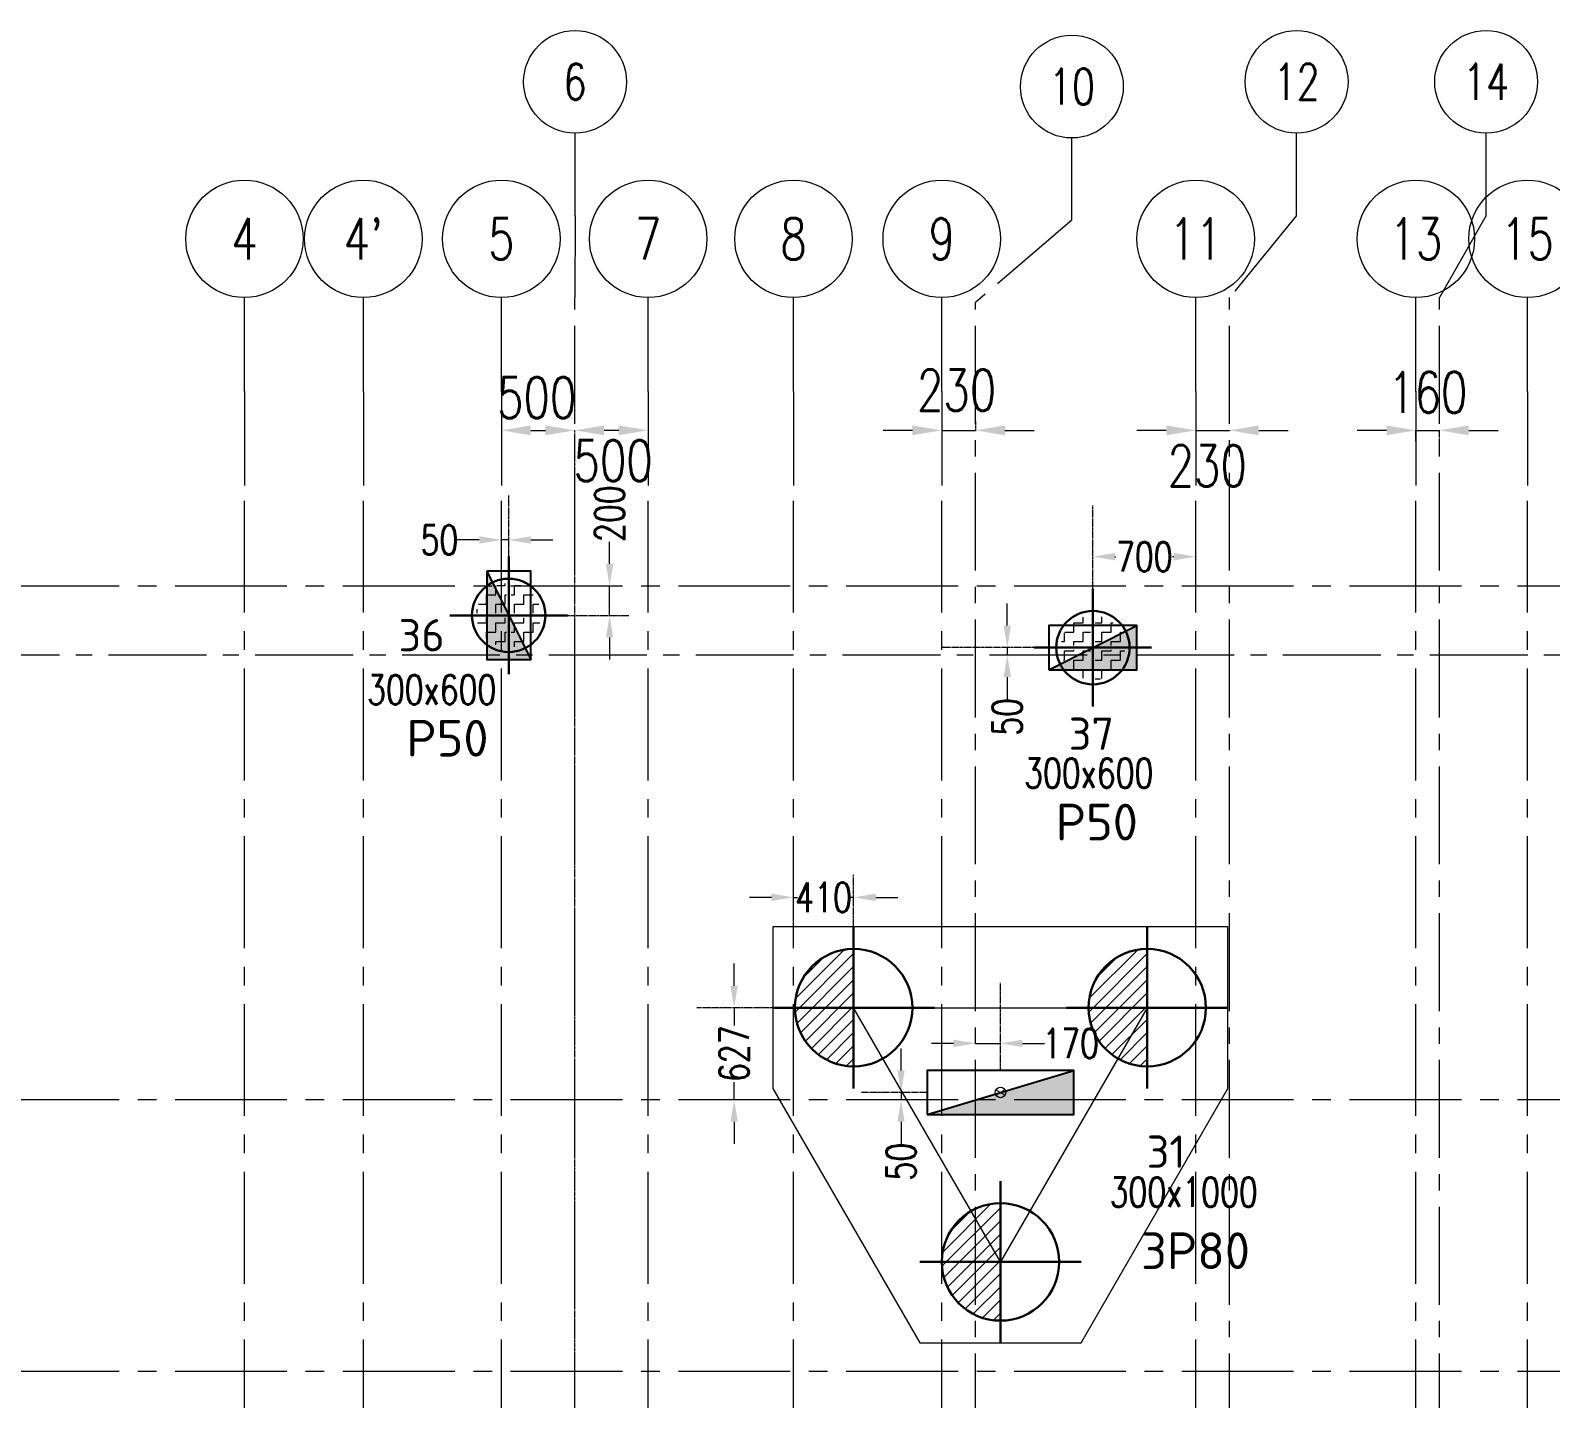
# Model space of a CAD drawing. Header units: millimetres. Extents: x -545754 to 527377, y 134623 to 1871324.
# Drawn here: x 459363 to 469719, y 247573 to 256894 of the extents above; entities that cross this region are included whole.
import ezdxf
from ezdxf.enums import TextEntityAlignment as Align

# ---------------------------------------------------------------- set-up
doc = ezdxf.new("R2010")
doc.units = ezdxf.units.MM
doc.header["$PDMODE"] = 35
doc.linetypes.add('CENTER2', pattern=[28.574999999999996, 19.05, -3.174999999999999, 3.174999999999999, -3.174999999999999])
doc.layers.get('Defpoints').update_dxf_attribs({"color": 252})
for name, color, linetype, lineweight in [('Geo Col Hatch', 66, 'Continuous', 5), ('Geo Col Size', 7, 'Continuous', 13), ('Geo Column', 10, 'Continuous', 25), ('Geo pile', 2, 'Continuous', 30), ('Geo pile c-c L', 154, 'Continuous', 0), ('Geo Pile Hatch', 54, 'Continuous', 13), ('Geo Pilecap-L', 154, 'Continuous', 0), ('Geo-COLUMN-NO', 7, 'Continuous', 30), ('Geo-DIM-GRID', 144, 'CENTER2', 15), ('Geo-GRID', 8, 'CENTER2', 13), ('Geo-GRID-SHIFT', 172, 'CENTER2', 13), ('Geo-pile', 2, 'Continuous', 30), ('Geo-Pile Hatch', 54, 'Continuous', 13)]:
    doc.layers.add(name, color=color, linetype=linetype, lineweight=lineweight)
doc.layers.add('Geo Pile Txt', color=7, linetype='Continuous')
doc.layers.add('Geo-Pile Txt', color=7, linetype='Continuous')
doc.styles.add('Geo T TIMES NEW ROMAN', font='times.ttf')
doc.styles.add('ISCOPEUR', font='isocpeur.ttf')
doc.styles.add('simplex', font='simplex.shx', dxfattribs={"width": 0.75})
doc.dimstyles.new('Geo1-100 Dim 100', dxfattribs={"dimtxt": 300, "dimasz": 150, "dimexe": 0.11, "dimexo": 0.2, "dimgap": 0.1, "dimtad": 0, "dimdec": 0, "dimdsep": 46, "dimtxsty": 'simplex', "dimcen": 5, "dimdle": 11, "dimclrd": 8, "dimclre": 251, "dimclrt": 142, "dimadec": 0, "dimazin": 0, "dimtfac": 1, "dimtdec": 0, "dimtmove": 0, "dimatfit": 3, "dimfxl": 1, "dimlwd": 15, "dimlwe": 9, "dimarcsym": 0})
doc.dimstyles.new('Geo1-50 @ BEAM-NAME', dxfattribs={"dimtxt": 150, "dimasz": 130, "dimexe": 0.11, "dimexo": 0.2, "dimgap": 0.1, "dimtad": 0, "dimdec": 0, "dimdsep": 46, "dimtxsty": 'simplex', "dimcen": 5, "dimdle": 11, "dimse1": 1, "dimse2": 1, "dimclrd": 256, "dimclre": 251, "dimclrt": 7, "dimadec": 0, "dimazin": 0, "dimtfac": 1, "dimtdec": 0, "dimtmove": 0, "dimatfit": 3, "dimfxl": 1, "dimlwd": 15, "dimlwe": 9, "dimarcsym": 0})
pattern_1 = [(0, (0, 0), (63.5, 63.5), [63.5, -63.5]), (90, (63.5, 0), (-63.5, 63.5), [63.5, -63.5])]

# ---------------------------------------------------------------- blocks, each defined once
blk = doc.blocks.new('*U161')
at = {"layer": 'Geo Col Hatch'}
h = blk.add_hatch(color=256, dxfattribs=at)
h.dxf.hatch_style = 1
h.paths.add_polyline_path([(-150.0000000000001, -299.9999999999999), (150, -300.0000000000001), (-149.9999999999999, 300.0000000000001)])
at = {"layer": 'Geo Column'}
blk.add_line((-149.9999999999999, 300.0000000000001), (149.9999999999999, -300.0000000000001), dxfattribs=at)
blk.add_lwpolyline([(-149.9999999999999, 300.0000000000001), (-150.0000000000001, -299.9999999999999), (149.9999999999999, -300.0000000000001), (150.0000000000001, 299.9999999999999)], close=True, dxfattribs=at)
at = {"layer": 'Geo Col Size', "color": 1, "style": 'simplex', "width": 0.75, "flags": 1}
blk.add_attdef('300X600', (278.4044654563768, -518.591371669816), '', height=200, dxfattribs=at)
blk = doc.blocks.new('*U160')
at = {"layer": 'Geo Col Hatch'}
h = blk.add_hatch(color=256, dxfattribs=at)
h.dxf.hatch_style = 1
h.paths.add_polyline_path([(300, -149.9999999999999), (300, 150), (-299.9999999999999, -150.0000000000001)])
at = {"layer": 'Geo Column'}
blk.add_line((-300, -150.0000000000001), (300, 150.0000000000001), dxfattribs=at)
blk.add_lwpolyline([(-300, -150.0000000000001), (300, -149.9999999999999), (300, 150.0000000000001), (-300, 149.9999999999999)], close=True, dxfattribs=at)
at = {"layer": 'Geo Col Size', "color": 1, "style": 'simplex', "width": 0.75, "flags": 1}
blk.add_attdef('300X600', (278.4044654563768, -518.591371669816), '', height=200, dxfattribs=at)
blk = doc.blocks.new('*U158')
at = {"layer": 'Geo Col Hatch'}
h = blk.add_hatch(color=256, dxfattribs=at)
h.dxf.hatch_style = 1
h.paths.add_polyline_path([(500, -150), (500, 150), (-500, -150)])
at = {"layer": 'Geo Column'}
blk.add_line((-500, -150), (500, 150), dxfattribs=at)
blk.add_lwpolyline([(-500, -150), (500, -150), (500, 150), (-500, 150)], close=True, dxfattribs=at)
at = {"layer": 'Geo Col Size', "color": 1, "style": 'simplex', "width": 0.75, "flags": 1}
blk.add_attdef('300X1000', (503.0912195252604, -578.7299236206163), '', height=200, dxfattribs=at)
blk = doc.blocks.new('A$C4bcebf93')
at = {"layer": 'Geo Column'}
ref = blk.add_blockref('*U161', (-3080.000000000116, 14109.99999999971), dxfattribs=at)
ref.add_attrib('300X600', '300x600', (-4044.870169925038, 13503.71775698988), dxfattribs={"layer": 'Geo Col Size', "height": 200, "style": 'simplex', "width": 0.75})
ref = blk.add_blockref('*U160', (900, 13889.99999999971), dxfattribs=at)
ref.add_attrib('300X600', '300x600', (431.2416043537669, 12935.61361123808), dxfattribs={"layer": 'Geo Col Size', "height": 200, "style": 'simplex', "width": 0.75})
ref = blk.add_blockref('*U158', (270, 10860), dxfattribs=at)
ref.add_attrib('300X1000', '300x1000', (1013.63088386273, 10081.34209654108), dxfattribs={"layer": 'Geo Col Size', "height": 200, "style": 'simplex', "width": 0.75})
at = {"layer": 'Geo-COLUMN-NO', "style": 'ISCOPEUR'}
for s, p in [('36', (-3830.519836792082, 13864.96082536981)), ('37', (734.8594438013388, 13193.53151926072)), ('31', (1265.960911399219, 10346.67359777595))]:
    blk.add_text(s, height=220, dxfattribs=at).set_placement(p)
blk = doc.blocks.new('*U25')
at = {"layer": 'Geo-Pile Hatch'}
h = blk.add_hatch(dxfattribs=at)
h.set_pattern_fill('ZIGZAG', color=256, scale=20)
h.set_pattern_definition(pattern_1)
edge = h.paths.add_edge_path()
edge.add_line((-217.8286691634458, 15.79954804584051), (-15.79954804584051, 15.79954804584051))
edge.add_line((-15.79954804584051, 15.79954804584051), (-15.7995480458405, 217.8286691634459))
edge.add_arc((9.95e-14, -7.11e-14), 218.400903908319, 94.14851244196943, 175.8514875580305)
h = blk.add_hatch(dxfattribs=at)
h.set_pattern_fill('ZIGZAG', color=256, scale=20)
h.set_pattern_definition(pattern_1)
edge = h.paths.add_edge_path()
edge.add_line((15.79954804584051, 15.7995480458405), (217.8286691634458, 15.79954804584051))
edge.add_arc((-1.421e-13, -2.84e-14), 218.400903908319, 4.148512441969411, 85.85148755803054)
edge.add_line((15.79954804584051, 217.8286691634459), (15.79954804584051, 15.79954804584051))
h = blk.add_hatch(dxfattribs=at)
h.set_pattern_fill('ZIGZAG', color=256, scale=20)
h.set_pattern_definition(pattern_1)
edge = h.paths.add_edge_path()
edge.add_line((-15.79954804584051, -15.7995480458405), (-217.8286691634458, -15.79954804584051))
edge.add_arc((1.137e-13, 7.11e-14), 218.4009039083191, 184.1485124419694, 265.8514875580305)
edge.add_line((-15.79954804584051, -217.8286691634459), (-15.79954804584051, -15.79954804584051))
h = blk.add_hatch(dxfattribs=at)
h.set_pattern_fill('ZIGZAG', color=256, scale=20)
h.set_pattern_definition(pattern_1)
edge = h.paths.add_edge_path()
edge.add_line((217.8286691634459, -15.79954804584051), (15.79954804584051, -15.79954804584051))
edge.add_line((15.79954804584051, -15.79954804584051), (15.79954804584055, -217.8286691634459))
edge.add_arc((7.11e-14, -9.95e-14), 218.4009039083189, 274.1485124419694, 355.8514875580306)
at = {"layer": 'Geo-pile'}
for p, q in [((0, 400), (0, -400)), ((-400, 0), (400, 0))]:
    blk.add_line(p, q, dxfattribs=at)
blk.add_circle((0, 0), 250, dxfattribs=at)
at = {"layer": 'Geo-Pile Txt', "color": 7, "style": 'Geo T TIMES NEW ROMAN'}
blk.add_attdef('P50', (303.2815208046858, -450.3156482830091), '', height=250, dxfattribs=at)
blk = doc.blocks.new('*D105')
at = {"layer": 'Defpoints', "color": 0, "transparency": 16777216}
for p in [(463200.8403874148, 253108.4716013535), (463308.7901371547, 253108.4716013535), (463200.8403874148, 252908.4716013538)]:
    blk.add_point(p, dxfattribs=at)
at = {"layer": 'Geo-GRID-SHIFT', "linetype": 'Continuous', "lineweight": 15, "transparency": 16777216}
for p, q in [((463308.7901371547, 253258.4716013535), (463308.7901371547, 253408.4716013535)), ((463308.7901371547, 252908.4716013538), (463308.7901371547, 253108.4716013535)), ((463308.7901371547, 252758.4716013538), (463308.7901371547, 252608.4716013538))]:
    blk.add_line(p, q, dxfattribs=at)
at = {"layer": 'Geo-GRID-SHIFT', "transparency": 16777216}
for points in [[(463283.7901371547, 253258.4716013535), (463333.7901371547, 253258.4716013535), (463308.7901371547, 253108.4716013535)], [(463283.7901371547, 252758.4716013538), (463333.7901371547, 252758.4716013538), (463308.7901371547, 252908.4716013538)]]:
    blk.add_solid(points, dxfattribs=at)
at = {"layer": 'Geo-GRID-SHIFT', "transparency": 16777216, "insert": (463308.7901371547, 253601.4287442104), "char_height": 200, "attachment_point": 5, "rotation": 90, "style": 'simplex'}
blk.add_mtext('200', dxfattribs=at)
blk = doc.blocks.new('*D106')
at = {"layer": 'Defpoints', "color": 0, "transparency": 16777216}
for p in [(462571.1537861567, 253422.1490801345), (462571.1537861567, 253246.962277089), (462621.1537861567, 253246.962277089)]:
    blk.add_point(p, dxfattribs=at)
at = {"layer": 'Geo-GRID-SHIFT', "linetype": 'Continuous', "lineweight": 15, "transparency": 16777216}
for p, q in [((462421.1537861567, 253422.1490801345), (462271.1537861567, 253422.1490801345)), ((462621.1537861567, 253422.1490801345), (462571.1537861567, 253422.1490801345)), ((462771.1537861567, 253422.1490801345), (462921.1537861567, 253422.1490801345))]:
    blk.add_line(p, q, dxfattribs=at)
at = {"layer": 'Geo-GRID-SHIFT', "transparency": 16777216}
for points in [[(462421.1537861567, 253447.1490801345), (462421.1537861567, 253397.1490801345), (462571.1537861567, 253422.1490801345)], [(462771.1537861567, 253447.1490801345), (462771.1537861567, 253397.1490801345), (462621.1537861567, 253422.1490801345)]]:
    blk.add_solid(points, dxfattribs=at)
at = {"layer": 'Geo-GRID-SHIFT', "transparency": 16777216, "insert": (462149.6252147281, 253422.1490801345), "char_height": 200, "attachment_point": 5, "style": 'simplex'}
blk.add_mtext('50', dxfattribs=at)
blk = doc.blocks.new('*D107')
at = {"layer": 'Defpoints', "color": 0, "transparency": 16777216}
for p in [(466201.153786157, 252688.4716013538), (466017.6207825434, 252638.4716013531), (466201.153786157, 252638.4716013531)]:
    blk.add_point(p, dxfattribs=at)
at = {"layer": 'Geo-GRID-SHIFT', "linetype": 'Continuous', "lineweight": 15, "transparency": 16777216}
for p, q in [((466017.6207825434, 252838.4716013538), (466017.6207825434, 252988.4716013538)), ((466017.6207825434, 252688.4716013538), (466017.6207825434, 252638.4716013531)), ((466017.6207825434, 252488.4716013531), (466017.6207825434, 252338.4716013531))]:
    blk.add_line(p, q, dxfattribs=at)
at = {"layer": 'Geo-GRID-SHIFT', "transparency": 16777216}
for points in [[(465992.6207825434, 252838.4716013538), (466042.6207825434, 252838.4716013538), (466017.6207825434, 252688.4716013538)], [(465992.6207825434, 252488.4716013531), (466042.6207825434, 252488.4716013531), (466017.6207825434, 252638.4716013531)]]:
    blk.add_solid(points, dxfattribs=at)
at = {"layer": 'Geo-GRID-SHIFT', "transparency": 16777216, "insert": (466017.6207825434, 252216.9430299243), "char_height": 200, "attachment_point": 5, "rotation": 90, "style": 'simplex'}
blk.add_mtext('50', dxfattribs=at)
blk = doc.blocks.new('*D108')
at = {"layer": 'Defpoints', "color": 0, "transparency": 16777216}
for p in [(467301.1537861567, 253308.2100844323), (466601.1537861568, 253088.4716013537), (467301.1537861567, 253088.4716013537)]:
    blk.add_point(p, dxfattribs=at)
at = {"layer": 'Geo-GRID-SHIFT', "linetype": 'Continuous', "lineweight": 15, "transparency": 16777216}
for p, q in [((466751.1537861568, 253308.2100844323), (466758.1966432996, 253308.2100844323)), ((467151.1537861567, 253308.2100844323), (467144.1109290139, 253308.2100844323))]:
    blk.add_line(p, q, dxfattribs=at)
at = {"layer": 'Geo-GRID-SHIFT', "transparency": 16777216}
for points in [[(466751.1537861568, 253333.2100844323), (466751.1537861568, 253283.2100844323), (466601.1537861568, 253308.2100844323)], [(467151.1537861567, 253333.2100844323), (467151.1537861567, 253283.2100844323), (467301.1537861567, 253308.2100844323)]]:
    blk.add_solid(points, dxfattribs=at)
at = {"layer": 'Geo-GRID-SHIFT', "transparency": 16777216, "insert": (466951.1537861567, 253308.2100844323), "char_height": 200, "attachment_point": 5, "style": 'simplex'}
blk.add_mtext('700', dxfattribs=at)
blk = doc.blocks.new('*U259')
at = {"layer": 'Geo-GRID', "ltscale": 0.5}
for p, q in [((-2.7e-15, -13), (-9e-16, -5)), ((-2.7e-15, -13), (-4.4e-15, -21)), ((-4.78e-14, -503.3134474201595), (-4.4e-15, -21))]:
    blk.add_line(p, q, dxfattribs=at)
at = {"layer": 'Geo-GRID', "linetype": 'Continuous'}
blk.add_circle((0, 0), 5, dxfattribs=at)
at = {"layer": 'Geo-GRID', "color": 142, "style": 'simplex', "width": 0.75}
blk.add_attdef('GRID', text='', height=3.5, dxfattribs=at).set_placement((0, 0), align=Align.MIDDLE_CENTER)
blk = doc.blocks.new('*U144')
at = {"layer": 'Geo-GRID', "ltscale": 0.5}
blk.add_line((463.4970780170727, 5.87e-14), (21, 3e-16), dxfattribs=at)
at = {"layer": 'Geo-GRID', "color": 142, "style": 'simplex', "width": 0.75}
blk.add_attdef('GRID', text='', height=3.5, dxfattribs=at).set_placement((0, 0), align=Align.MIDDLE_CENTER)
blk = doc.blocks.new('*U261')
at = {"layer": 'Geo-GRID', "ltscale": 0.5}
for p, q in [((0.0253059598048893, -13), (0.025305959804891, -5)), ((0.0253059598048893, -13), (-4.4e-15, -21)), ((-5.57e-14, -590.501082765895), (-4.4e-15, -21))]:
    blk.add_line(p, q, dxfattribs=at)
at = {"layer": 'Geo-GRID', "linetype": 'Continuous'}
blk.add_circle((0.0253059598048919, 0), 5, dxfattribs=at)
at = {"layer": 'Geo-GRID', "color": 142, "style": 'simplex', "width": 0.75}
blk.add_attdef('GRID', text='', height=3.5, dxfattribs=at).set_placement((0.0253059598048919, 0), align=Align.MIDDLE_CENTER)
blk = doc.blocks.new('*U263')
at = {"layer": 'Geo-GRID', "ltscale": 0.5}
for p, q in [((6.53671035902612, -13), (6.536710359026122, -5)), ((6.53671035902612, -13), (-4.4e-15, -21)), ((-5.57e-14, -590.501082765895), (-4.4e-15, -21))]:
    blk.add_line(p, q, dxfattribs=at)
at = {"layer": 'Geo-GRID', "linetype": 'Continuous'}
blk.add_circle((6.536710359026123, 0), 5, dxfattribs=at)
at = {"layer": 'Geo-GRID', "color": 142, "style": 'simplex', "width": 0.75}
blk.add_attdef('GRID', text='', height=3.5, dxfattribs=at).set_placement((6.536710359026123, 0), align=Align.MIDDLE_CENTER)
blk = doc.blocks.new('*U260')
at = {"layer": 'Geo-GRID', "ltscale": 0.5}
for p, q in [((4.546677463820711, -13), (4.546677463820712, -5)), ((4.546677463820711, -13), (-4.4e-15, -21)), ((-5.57e-14, -590.5010827658949), (-4.4e-15, -21))]:
    blk.add_line(p, q, dxfattribs=at)
at = {"layer": 'Geo-GRID', "linetype": 'Continuous'}
blk.add_circle((4.546677463820713, 0), 5, dxfattribs=at)
at = {"layer": 'Geo-GRID', "color": 142, "style": 'simplex', "width": 0.75}
blk.add_attdef('GRID', text='', height=3.5, dxfattribs=at).set_placement((4.546677463820713, 0), align=Align.MIDDLE_CENTER)
blk = doc.blocks.new('*U262')
at = {"layer": 'Geo-GRID', "ltscale": 0.5}
for p, q in [((9.38182153755221, -13), (9.381821537552211, -5)), ((9.38182153755221, -13), (-4.4e-15, -21)), ((-5.56e-14, -590.0297934455799), (-4.4e-15, -21))]:
    blk.add_line(p, q, dxfattribs=at)
at = {"layer": 'Geo-GRID', "linetype": 'Continuous'}
blk.add_circle((9.381821537552213, 0), 5, dxfattribs=at)
at = {"layer": 'Geo-GRID', "color": 142, "style": 'simplex', "width": 0.75}
blk.add_attdef('GRID', text='', height=3.5, dxfattribs=at).set_placement((9.381821537552213, 0), align=Align.MIDDLE_CENTER)
blk = doc.blocks.new('*U162')
at = {"layer": 'Geo-GRID', "ltscale": 0.5}
blk.add_line((546.3124730866499, -4.546677463820646), (25.54667746382072, -4.546677463820714), dxfattribs=at)
at = {"layer": 'Geo-GRID', "color": 142, "style": 'simplex', "width": 0.75}
blk.add_attdef('GRID', text='', height=3.5, dxfattribs=at).set_placement((4.546677463820713, 0), align=Align.MIDDLE_CENTER)
blk = doc.blocks.new('*D243')
at = {"layer": 'Defpoints', "color": 0, "transparency": 16777216}
for p in [(-3329.999999999942, 15370.36222057222), (-2829.99999999994, 15370.36222057222), (-2829.999999999942, -10246.43717466647)]:
    blk.add_point(p, dxfattribs=at)
at = {"layer": 'Geo-DIM-GRID', "color": 251, "lineweight": 9, "transparency": 16777216}
for p, q in [((-3329.999999999942, 15370.56222057222), (-3329.999999999942, 15370.47222057222)), ((-2829.999999999942, -10246.23717466647), (-2829.99999999994, 15370.47222057222))]:
    blk.add_line(p, q, dxfattribs=at)
at = {"layer": 'Geo-DIM-GRID', "color": 8, "linetype": 'Continuous', "lineweight": 15, "transparency": 16777216}
blk.add_line((-3129.999999999942, 15370.36222057222), (-3029.99999999994, 15370.36222057222), dxfattribs=at)
at = {"layer": 'Geo-DIM-GRID', "color": 8, "transparency": 16777216}
for points in [[(-3129.999999999942, 15403.69555390555), (-3129.999999999942, 15337.02888723889), (-3329.999999999942, 15370.36222057222)], [(-3029.99999999994, 15403.69555390555), (-3029.99999999994, 15337.02888723889), (-2829.99999999994, 15370.36222057222)]]:
    blk.add_solid(points, dxfattribs=at)
at = {"layer": 'Geo-DIM-GRID', "color": 142, "transparency": 16777216, "insert": (-3088.995677542873, 15592.78570533782), "char_height": 280, "attachment_point": 5, "style": 'simplex'}
blk.add_mtext('500', dxfattribs=at)
blk = doc.blocks.new('*D244')
at = {"layer": 'Defpoints', "color": 0, "transparency": 16777216}
for p in [(-2829.999999999942, 15370.56222057223), (-2329.999999999942, 15370.56222057223), (-2329.999999999942, 15370.36222057222)]:
    blk.add_point(p, dxfattribs=at)
at = {"layer": 'Geo-DIM-GRID', "color": 251, "lineweight": 9, "transparency": 16777216}
for p, q in [((-2829.999999999942, 15370.76222057223), (-2829.999999999942, 15370.67222057223)), ((-2329.999999999942, 15370.56222057222), (-2329.999999999942, 15370.67222057223))]:
    blk.add_line(p, q, dxfattribs=at)
at = {"layer": 'Geo-DIM-GRID', "color": 8, "linetype": 'Continuous', "lineweight": 15, "transparency": 16777216}
blk.add_line((-2629.999999999942, 15370.56222057223), (-2529.999999999942, 15370.56222057223), dxfattribs=at)
at = {"layer": 'Geo-DIM-GRID', "color": 8, "transparency": 16777216}
for points in [[(-2629.999999999942, 15403.89555390557), (-2629.999999999942, 15337.2288872389), (-2829.999999999942, 15370.56222057223)], [(-2529.999999999942, 15403.89555390557), (-2529.999999999942, 15337.2288872389), (-2329.999999999942, 15370.56222057223)]]:
    blk.add_solid(points, dxfattribs=at)
at = {"layer": 'Geo-DIM-GRID', "color": 142, "transparency": 16777216, "insert": (-2568.418020972342, 15164.02830844789), "char_height": 280, "attachment_point": 5, "style": 'simplex'}
blk.add_mtext('500', dxfattribs=at)
blk = doc.blocks.new('*D247')
at = {"layer": 'Defpoints', "color": 0, "transparency": 16777216}
for p in [(-99.99999999994179, 15432.49028259088), (-330.0000000118162, 15370.36222057222), (-99.99999999994179, 15370.36222057222)]:
    blk.add_point(p, dxfattribs=at)
at = {"layer": 'Geo-DIM-GRID', "color": 251, "lineweight": 9, "transparency": 16777216}
for p, q in [((-99.99999999994179, 15432.29028259088), (-99.99999999994179, 15370.25222057222)), ((-330.0000000118162, 15370.56222057222), (-330.0000000118162, 15370.47222057222))]:
    blk.add_line(p, q, dxfattribs=at)
at = {"layer": 'Geo-DIM-GRID', "color": 8, "linetype": 'Continuous', "lineweight": 15, "transparency": 16777216}
for p, q in [((-530.0000000118162, 15370.36222057222), (-730.0000000118162, 15370.36222057222)), ((-330.0000000118162, 15370.36222057222), (-99.99999999994179, 15370.36222057222)), ((100.0000000000582, 15370.36222057222), (300.0000000000582, 15370.36222057222))]:
    blk.add_line(p, q, dxfattribs=at)
at = {"layer": 'Geo-DIM-GRID', "color": 8, "transparency": 16777216}
for points in [[(-530.0000000118162, 15403.69555390555), (-530.0000000118162, 15337.02888723889), (-330.0000000118162, 15370.36222057222)], [(100.0000000000582, 15403.69555390555), (100.0000000000582, 15337.02888723889), (-99.99999999994179, 15370.36222057222)]]:
    blk.add_solid(points, dxfattribs=at)
at = {"layer": 'Geo-DIM-GRID', "color": 142, "transparency": 16777216, "insert": (-229.0413816557266, 15643.8779714581), "char_height": 280, "attachment_point": 5, "style": 'simplex'}
blk.add_mtext('230', dxfattribs=at)
blk = doc.blocks.new('*D249')
at = {"layer": 'Defpoints', "color": 0, "transparency": 16777216}
for p in [(1400.000000000058, 15370.36222057222), (1630.000000000291, 15370.36222057222), (1630.000000000291, 15370.36222057222)]:
    blk.add_point(p, dxfattribs=at)
at = {"layer": 'Geo-DIM-GRID', "color": 8, "linetype": 'Continuous', "lineweight": 15, "transparency": 16777216}
for p, q in [((1200.000000000058, 15370.36222057222), (1000.000000000058, 15370.36222057222)), ((1400.000000000058, 15370.36222057222), (1630.000000000291, 15370.36222057222)), ((1830.000000000291, 15370.36222057222), (2030.000000000291, 15370.36222057222))]:
    blk.add_line(p, q, dxfattribs=at)
at = {"layer": 'Geo-DIM-GRID', "color": 251, "lineweight": 9, "transparency": 16777216}
for p, q in [((1400.000000000058, 15370.56222057222), (1400.000000000058, 15370.47222057222)), ((1630.000000000291, 15370.56222057222), (1630.000000000291, 15370.47222057222))]:
    blk.add_line(p, q, dxfattribs=at)
at = {"layer": 'Geo-DIM-GRID', "color": 8, "transparency": 16777216}
for points in [[(1200.000000000058, 15403.69555390555), (1200.000000000058, 15337.02888723889), (1400.000000000058, 15370.36222057222)], [(1830.000000000291, 15403.69555390555), (1830.000000000291, 15337.02888723889), (1630.000000000291, 15370.36222057222)]]:
    blk.add_solid(points, dxfattribs=at)
at = {"layer": 'Geo-DIM-GRID', "color": 142, "transparency": 16777216, "insert": (1478.480363599898, 15128.90809160261), "char_height": 280, "attachment_point": 5, "style": 'simplex'}
blk.add_mtext('230', dxfattribs=at)
blk = doc.blocks.new('*D251')
at = {"layer": 'Defpoints', "color": 0, "transparency": 16777216}
for p in [(3060.000000000407, 15370.36222057222), (2900.000000000291, 15296.44645979107), (3060.000000000407, 15296.44645979107)]:
    blk.add_point(p, dxfattribs=at)
at = {"layer": 'Geo-DIM-GRID', "color": 8, "linetype": 'Continuous', "lineweight": 15, "transparency": 16777216}
for p, q in [((2700.000000000291, 15370.36222057222), (2500.000000000291, 15370.36222057222)), ((2900.000000000291, 15370.36222057222), (3060.000000000407, 15370.36222057222)), ((3260.000000000407, 15370.36222057222), (3460.000000000407, 15370.36222057222))]:
    blk.add_line(p, q, dxfattribs=at)
at = {"layer": 'Geo-DIM-GRID', "color": 251, "lineweight": 9, "transparency": 16777216}
for p, q in [((2900.000000000291, 15296.64645979107), (2900.000000000291, 15370.47222057222)), ((3060.000000000407, 15296.64645979107), (3060.000000000407, 15370.47222057222))]:
    blk.add_line(p, q, dxfattribs=at)
at = {"layer": 'Geo-DIM-GRID', "color": 8, "transparency": 16777216}
for points in [[(2700.000000000291, 15403.69555390555), (2700.000000000291, 15337.02888723889), (2900.000000000291, 15370.36222057222)], [(3260.000000000407, 15403.69555390555), (3260.000000000407, 15337.02888723889), (3060.000000000407, 15370.36222057222)]]:
    blk.add_solid(points, dxfattribs=at)
at = {"layer": 'Geo-DIM-GRID', "color": 142, "transparency": 16777216, "insert": (2981.230168485257, 15628.69991658084), "char_height": 280, "attachment_point": 5, "style": 'simplex'}
blk.add_mtext('160', dxfattribs=at)
blk = doc.blocks.new('*U184')
at = {"layer": 'Geo Pile Hatch'}
h = blk.add_hatch(dxfattribs=at)
h.set_pattern_fill('ANSI31', color=256, scale=20, angle=180)
h.set_pattern_definition([(225, (163380.9791870497, -29432.26902663134), (44.90128060534575, -44.90128060534576), [])])
h.paths.add_polyline_path([(-1000, 177.3502691896259), (-1000, 577.3502691896259), (-1400, 577.350269189626, 0.4142135623730951)])
h.paths.add_polyline_path([(-1400, 577.350269189626), (-1000, 577.3502691896259), (-1000, 977.3502691896258, 0.4142135623730951)])
h = blk.add_hatch(dxfattribs=at)
h.set_pattern_fill('ANSI31', color=256, scale=20, angle=180)
h.set_pattern_definition([(225, (165380.9791870497, -29432.26902663134), (44.90128060534575, -44.90128060534576), [])])
h.paths.add_polyline_path([(1000, 177.3502691896257), (1000, 577.3502691896257), (600.0000000000001, 577.3502691896257, 0.4142135623730951)])
h.paths.add_polyline_path([(600.0000000000001, 577.3502691896257), (1000, 577.3502691896257), (1000, 977.3502691896256, 0.4142135623730951)])
h = blk.add_hatch(dxfattribs=at)
h.set_pattern_fill('ANSI31', color=256, scale=20, angle=180)
h.set_pattern_definition([(225, (164380.9791870497, -31164.31983420022), (44.90128060534575, -44.90128060534576), [])])
h.paths.add_polyline_path([(-5.89e-14, -1554.700538379251), (-9.9e-15, -1154.700538379251), (-399.9999999999999, -1154.700538379251, 0.4142135623730951)])
h.paths.add_polyline_path([(-399.9999999999999, -1154.700538379251), (-9.9e-15, -1154.700538379251), (3.91e-14, -754.7005383792516, 0.4142135623730951)])
at = {"layer": 'Geo pile'}
for p, q in [((-1000, 27.35026918962593), (-1000, 1127.350269189625)), ((1000, 27.35026918962568), (1000, 1127.350269189625)), ((-449.9999999999998, 577.3502691896258), (-1550, 577.350269189626)), ((1550, 577.3502691896256), (450.0000000000001, 577.3502691896258)), ((-7.73e-14, -1704.700538379252), (5.74e-14, -604.7005383792516)), ((549.9999999999999, -1154.700538379251), (-550, -1154.700538379251))]:
    blk.add_line(p, q, dxfattribs=at)
at = {"layer": 'Geo pile', "color": 250, "lineweight": 0, "ltscale": 25}
for p, q in [((31.03666314706438, 17.91902582270541), (-31.03666314706413, -17.91902582270541)), ((-31.03666314706412, 17.91902582270563), (31.03666314706438, -17.91902582270541))]:
    blk.add_line(p, q, dxfattribs=at)
at = {"layer": 'Geo pile'}
for centre in [(-1000, 577.3502691896259), (1000, 577.3502691896257), (-9.9e-15, -1154.700538379251)]:
    blk.add_circle(centre, 400, dxfattribs=at)
at = {"layer": 'Geo pile', "color": 250, "lineweight": 0, "ltscale": 25}
blk.add_circle((1.315e-13, 0), 35.83805164541112, dxfattribs=at)
at = {"layer": 'Geo pile c-c L'}
blk.add_lwpolyline([(1000, 577.3502691896257), (-9.9e-15, -1154.700538379251), (-1000, 577.3502691896259), (1000, 577.3502691896257)], dxfattribs=at)
at = {"layer": 'Geo Pilecap-L', "ltscale": 25}
blk.add_lwpolyline([(-1550, 27.35026918962599), (-550.0000000000001, -1704.700538379252), (549.999999999999, -1704.700538379251), (1550, 27.35026918962562), (1550, 1127.350269189625), (-1550, 1127.350269189625)], close=True, dxfattribs=at)
at = {"layer": 'Geo Pile Txt', "color": 7, "style": 'Geo T TIMES NEW ROMAN'}
blk.add_attdef('3P80', (1727.603803632505, -1489.54613506533), '', height=250, dxfattribs=at)
blk = doc.blocks.new('*D185')
at = {"layer": 'Defpoints', "color": 0, "transparency": 16777216}
for p in [(464306.3244530496, 250235.8218705432), (464156.9006474598, 249608.4716013535), (464306.3244530496, 249608.4716013535)]:
    blk.add_point(p, dxfattribs=at)
at = {"layer": 'Geo-GRID-SHIFT', "linetype": 'Continuous', "lineweight": 15, "transparency": 16777216}
for p, q in [((464156.9006474598, 250385.8218705432), (464156.9006474598, 250535.8218705432)), ((464156.9006474598, 250235.8218705432), (464156.9006474598, 250115.1038788055)), ((464156.9006474598, 249608.4716013535), (464156.9006474598, 249729.1895930913)), ((464156.9006474598, 249458.4716013535), (464156.9006474598, 249308.4716013535))]:
    blk.add_line(p, q, dxfattribs=at)
at = {"layer": 'Geo-GRID-SHIFT', "transparency": 16777216}
for points in [[(464131.9006474598, 250385.8218705432), (464181.9006474598, 250385.8218705432), (464156.9006474598, 250235.8218705432)], [(464131.9006474598, 249458.4716013535), (464181.9006474598, 249458.4716013535), (464156.9006474598, 249608.4716013535)]]:
    blk.add_solid(points, dxfattribs=at)
at = {"layer": 'Geo-GRID-SHIFT', "transparency": 16777216, "insert": (464156.9006474597, 249922.1467359482), "char_height": 200, "attachment_point": 5, "rotation": 90, "style": 'simplex'}
blk.add_mtext('627', dxfattribs=at)
blk = doc.blocks.new('*D186')
at = {"layer": 'Defpoints', "color": 0, "transparency": 16777216}
for p in [(464561.1537861568, 250987.5724338447), (464561.1537861568, 250936.2500598824), (464971.1537861568, 250936.2500598825)]:
    blk.add_point(p, dxfattribs=at)
at = {"layer": 'Geo-GRID-SHIFT', "linetype": 'Continuous', "lineweight": 15, "transparency": 16777216}
for p, q in [((464411.1537861568, 250987.5724338447), (464261.1537861568, 250987.5724338447)), ((464561.1537861568, 250987.5724338447), (464587.4823575853, 250987.5724338447)), ((464971.1537861568, 250987.5724338447), (464944.8252147282, 250987.5724338447)), ((465121.1537861568, 250987.5724338447), (465271.1537861568, 250987.5724338447))]:
    blk.add_line(p, q, dxfattribs=at)
at = {"layer": 'Geo-GRID-SHIFT', "transparency": 16777216}
for points in [[(464411.1537861568, 251012.5724338447), (464411.1537861568, 250962.5724338447), (464561.1537861568, 250987.5724338447)], [(465121.1537861568, 251012.5724338447), (465121.1537861568, 250962.5724338447), (464971.1537861568, 250987.5724338447)]]:
    blk.add_solid(points, dxfattribs=at)
at = {"layer": 'Geo-GRID-SHIFT', "transparency": 16777216, "insert": (464766.1537861568, 250987.5724338447), "char_height": 200, "attachment_point": 5, "style": 'simplex'}
blk.add_mtext('410', dxfattribs=at)
blk = doc.blocks.new('*D187')
at = {"layer": 'Defpoints', "color": 0, "transparency": 16777216}
for p in [(465801.1537861567, 249992.8779807412), (465801.1537861567, 249808.4716013535), (465971.1537861568, 249808.4716013535)]:
    blk.add_point(p, dxfattribs=at)
at = {"layer": 'Geo-GRID-SHIFT', "linetype": 'Continuous', "lineweight": 15, "transparency": 16777216}
for p, q in [((465651.1537861567, 249992.8779807412), (465501.1537861567, 249992.8779807412)), ((465801.1537861567, 249992.8779807412), (465971.1537861568, 249992.8779807412)), ((466121.1537861568, 249992.8779807412), (466271.1537861568, 249992.8779807412))]:
    blk.add_line(p, q, dxfattribs=at)
at = {"layer": 'Geo-GRID-SHIFT', "transparency": 16777216}
for points in [[(465651.1537861567, 250017.8779807412), (465651.1537861567, 249967.8779807412), (465801.1537861567, 249992.8779807412)], [(466121.1537861568, 250017.8779807412), (466121.1537861568, 249967.8779807412), (465971.1537861568, 249992.8779807412)]]:
    blk.add_solid(points, dxfattribs=at)
at = {"layer": 'Geo-GRID-SHIFT', "transparency": 16777216, "insert": (466449.8252147282, 249992.8779807412), "char_height": 200, "attachment_point": 5, "style": 'simplex'}
blk.add_mtext('170', dxfattribs=at)
blk = doc.blocks.new('*D188')
at = {"layer": 'Defpoints', "color": 0, "transparency": 16777216}
for p in [(465293.8706765247, 249608.4716013535), (465471.153786157, 249658.4716013536), (465471.153786157, 249608.4716013535)]:
    blk.add_point(p, dxfattribs=at)
at = {"layer": 'Geo-GRID-SHIFT', "linetype": 'Continuous', "lineweight": 15, "transparency": 16777216}
for p, q in [((465293.8706765247, 249808.4716013536), (465293.8706765247, 249958.4716013536)), ((465293.8706765247, 249658.4716013536), (465293.8706765247, 249608.4716013535)), ((465293.8706765247, 249458.4716013535), (465293.8706765247, 249308.4716013535))]:
    blk.add_line(p, q, dxfattribs=at)
at = {"layer": 'Geo-GRID-SHIFT', "transparency": 16777216}
for points in [[(465268.8706765247, 249808.4716013536), (465318.8706765247, 249808.4716013536), (465293.8706765247, 249658.4716013536)], [(465268.8706765247, 249458.4716013535), (465318.8706765247, 249458.4716013535), (465293.8706765247, 249608.4716013535)]]:
    blk.add_solid(points, dxfattribs=at)
at = {"layer": 'Geo-GRID-SHIFT', "transparency": 16777216, "insert": (465293.8706765246, 249186.9430299247), "char_height": 200, "attachment_point": 5, "rotation": 90, "style": 'simplex'}
blk.add_mtext('50', dxfattribs=at)
blk = doc.blocks.new('A$C7fc8e567')
at = {"layer": 'Geo-GRID'}
for name, p, xscale, yscale, zscale, values in [('*U261', (-2829.999999999942, 17745.07579361257), 70, 70, 70, {'GRID': '6'}), ('*U262', (-99.99999999988358, 17712.08554119052), 70, 70, 70, {'GRID': '10'}), ('*U263', (1630.000000000058, 17745.07579361257), 70, 70, 70, {'GRID': '12'}), ('*U260', (3060.000000000407, 17745.0757936126), 70, 70, 70, {'GRID': '14'}), ('*U259', (-5079.999999999942, 16675.07579361269), 80, 80, 80, {'GRID': '4'}), ('*U259', (-4269.906370139739, 16675.07579361269), 80, 80, 80, {'GRID': "4'"}), ('*U259', (-3329.999999999942, 16675.07579361269), 80, 80, 80, {'GRID': '5'}), ('*U259', (-2329.999999999942, 16675.07579361269), 80, 80, 80, {'GRID': '7'}), ('*U259', (-1339.999999999942, 16675.07579361266), 80, 80, 80, {'GRID': '8'}), ('*U259', (-330.0000000118162, 16675.07579361269), 80, 80, 80, {'GRID': '9'}), ('*U259', (1400.000000000058, 16675.07579361269), 80, 80, 80, {'GRID': '11'}), ('*U259', (2900.000000000116, 16675.07579361269), 80, 80, 80, {'GRID': '13'}), ('*U259', (3659.999999999942, 16675.07579361263), 80, 80, 80, {'GRID': '15'})]:
    blk.add_blockref(name, p, dxfattribs=dict(at, xscale=xscale, yscale=yscale, zscale=zscale)).add_auto_attribs(values)
at = {"layer": 'Geo-GRID', "xscale": 80, "yscale": 80, "zscale": 80}
for p in [(-22439.37580079999, 14309.99999999991), (-22439.37580079999, 10809.99999999991), (-22439.37580079999, 8959.999999991764)]:
    blk.add_blockref('*U144', p, dxfattribs=at)
at = {"layer": 'Geo-GRID', "xscale": -70, "yscale": 70, "zscale": 70, "rotation": 180}
blk.add_blockref('*U162', (-23578.90655754315, 13521.73257753201), dxfattribs=at)
at = {"layer": 'Geo-DIM-GRID'}
for base, p1, p2, picture, middle in [((-2829.99999999994, 15370.36222057222), (-3329.999999999942, 15370.36222057222), (-2829.999999999942, -10246.43717466647), '*D243', (-3088.995677542873, 15592.78570533782)), ((-99.99999999994179, 15370.36222057222), (-330.0000000118162, 15370.36222057222), (-99.99999999994179, 15432.49028259088), '*D247', (-229.0413816557266, 15643.8779714581)), ((3060.000000000407, 15370.36222057222), (2900.000000000291, 15296.44645979107), (3060.000000000407, 15296.44645979107), '*D251', (2981.230168485257, 15628.69991658084)), ((-2329.999999999942, 15370.56222057223), (-2829.999999999942, 15370.56222057223), (-2329.999999999942, 15370.36222057222), '*D244', (-2568.418020972342, 15164.02830844789)), ((1630.000000000291, 15370.36222057222), (1400.000000000058, 15370.36222057222), (1630.000000000291, 15370.36222057222), '*D249', (1478.480363599898, 15128.90809160261))]:
    dim = blk.add_linear_dim(base=base, p1=p1, p2=p2, dimstyle='Geo1-100 Dim 100', override={"dimtxt": 280, "dimasz": 200, "dimtmove": 2}, dxfattribs=at)
    dim.commit()
    dim.dimension.update_dxf_attribs({"geometry": picture, "text_midpoint": middle, "dimtype": 128})

msp = doc.modelspace()

# ---------------------------------------------------------------- linework, layer by layer
at = {"layer": 'Geo-GRID-SHIFT'}
for p, q in [((462621.1537861567, 253308.4716013537), (462621.1537861567, 253725.4756189003)), ((466601.1537861568, 253088.4716013537), (466601.1537861568, 253659.7422013702)), ((463021.1537861567, 252908.4716013537), (463442.585054012, 252908.4716013537)), ((466201.1537861568, 252688.4716013537), (465571.1537861567, 252688.4716013537)), ((464971.1537861568, 250785.8218705431), (464971.1537861568, 251140.0522515422)), ((465971.1537861568, 249808.4716013535), (465971.1537861568, 250407.702797797)), ((464421.1537861568, 250235.8218705431), (463902.0632509077, 250235.8218705431)), ((465471.1537861568, 249658.4716013535), (465019.8744306555, 249658.4716013535))]:
    msp.add_line(p, q, dxfattribs=at)

# ---------------------------------------------------------------- block references
at = {"layer": 'Geo Column'}
msp.add_blockref('A$C4bcebf93', (465701.1537861568, 238798.4716013535), dxfattribs=at)
at = {"layer": 'Geo pile'}
ref = msp.add_blockref('*U184', (465971.1537861568, 249658.4716013535), dxfattribs=at)
ref.add_attrib('3P80', '3P80', (466929.2329159323, 248455.0472362908), dxfattribs={"layer": 'Geo Pile Txt', "color": 7, "height": 250, "style": 'ISCOPEUR'})
at = {"layer": 'Geo-GRID'}
msp.add_blockref('A$C7fc8e567', (465901.1537861568, 238798.4716013535), dxfattribs=at)
at = {"layer": 'Geo-pile'}
ref = msp.add_blockref('*U25', (462621.1537861567, 252908.4716013537), dxfattribs=at)
ref.add_attrib('P50', 'P50', (461924.2570451032, 251946.4819165193), dxfattribs={"layer": 'Geo pile', "color": 7, "height": 250, "style": 'ISCOPEUR'})
ref = msp.add_blockref('*U25', (466601.1537861568, 252688.4716013537), dxfattribs=at)
ref.add_attrib('P50', 'P50', (466348.2256600056, 251375.21073084), dxfattribs={"layer": 'Geo pile', "color": 7, "height": 250, "style": 'ISCOPEUR'})

# ---------------------------------------------------------------- dimensions: what is measured, and where the dimension line sits
at = {"layer": 'Geo-GRID-SHIFT'}
for base, p1, p2, picture, middle in [((463308.7901371547, 253108.4716013535), (463200.8403874146, 252908.4716013537), (463200.8403874146, 253108.4716013534), '*D105', (463308.7901371547, 253601.4287442104)), ((466017.6207825434, 252638.4716013531), (466201.1537861568, 252688.4716013537), (466201.1537861568, 252638.4716013529), '*D107', (466017.6207825434, 252216.9430299243)), ((464156.9006474598, 249608.4716013535), (464306.3244530493, 250235.8218705431), (464306.3244530493, 249608.4716013534), '*D185', (464156.9006474597, 249922.1467359482)), ((465293.8706765247, 249608.4716013535), (465471.1537861568, 249658.4716013535), (465471.1537861568, 249608.4716013534), '*D188', (465293.8706765246, 249186.9430299247))]:
    dim = msp.add_linear_dim(base=base, p1=p1, p2=p2, angle=90, dimstyle='Geo1-50 @ BEAM-NAME', override={"dimtxt": 200, "dimasz": 150, "dimclrt": 256, "dimfxl": 2, "dimarcsym": 1}, dxfattribs=at)
    dim.commit()
    dim.dimension.update_dxf_attribs({"geometry": picture, "text_midpoint": middle})
for base, p1, p2, picture, middle in [((462571.1537861567, 253422.1490801345), (462621.1537861567, 253246.962277089), (462571.1537861567, 253246.962277089), '*D106', (462149.6252147281, 253422.1490801345)), ((467301.1537861567, 253308.2100844323), (466601.1537861568, 253088.4716013537), (467301.1537861567, 253088.4716013537), '*D108', (466951.1537861567, 253308.2100844323)), ((464561.1537861568, 250987.5724338447), (464971.1537861568, 250936.2500598825), (464561.1537861568, 250936.2500598824), '*D186', (464766.1537861568, 250987.5724338447))]:
    dim = msp.add_linear_dim(base=base, p1=p1, p2=p2, dimstyle='Geo1-50 @ BEAM-NAME', override={"dimtxt": 200, "dimasz": 150, "dimclrt": 256, "dimfxl": 2, "dimarcsym": 1}, dxfattribs=at)
    dim.commit()
    dim.dimension.update_dxf_attribs({"geometry": picture, "text_midpoint": middle})
dim = msp.add_linear_dim(base=(465801.1537861567, 249992.8779807412), p1=(465971.1537861568, 249808.4716013535), p2=(465801.1537861567, 249808.4716013535), dimstyle='Geo1-50 @ BEAM-NAME', override={"dimtxt": 200, "dimasz": 150, "dimclrt": 256, "dimfxl": 2, "dimarcsym": 1}, dxfattribs=at)
dim.commit()
dim.dimension.update_dxf_attribs({"geometry": '*D187', "text_midpoint": (466449.8252147282, 249992.8779807412), "dimtype": 160})

doc.saveas('drawing.dxf')
